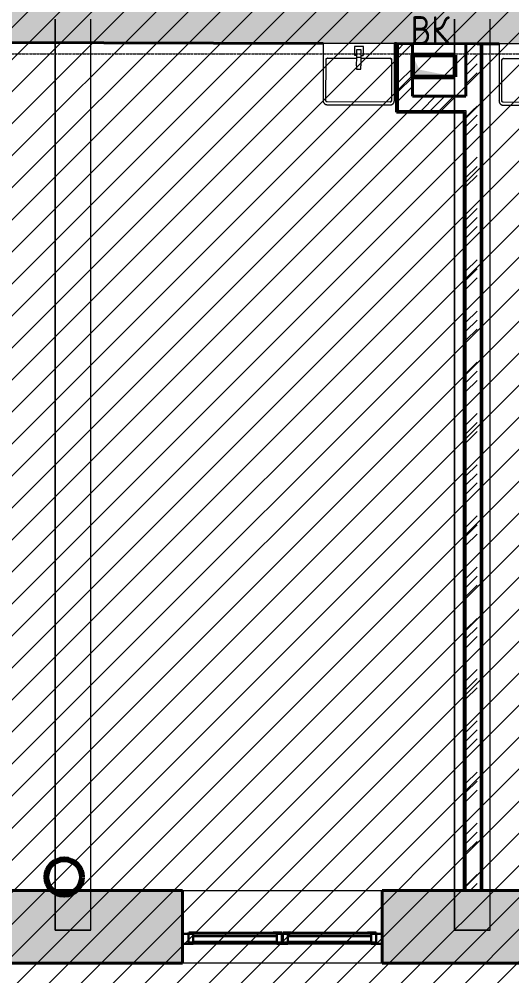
# Model space of a CAD drawing. Header units: millimetres. Extents: x -11886 to 379896, y -8130 to 47743.
# Drawn here: x 129988 to 133442, y 2291 to 8999 of the extents above; entities that cross this region are included whole.
import ezdxf

# ---------------------------------------------------------------- set-up
doc = ezdxf.new("R2010")
doc.units = ezdxf.units.MM
for name, pattern in [('ADSK_Линия сетки', [25, 20, -2.5, 0, -2.5]), ('ADSK_Сверху', [4.5, 3, -1.5]), ('ADSK_Снесено', [4.5, 3, -1.5])]:
    doc.linetypes.add(name, pattern=pattern)
for name, color, linetype, lineweight, true_color in [('_ Окна', 5, 'Continuous', 30, 0x0000ff), ('Витраж', 5, 'Continuous', 18, 0x0000ff), ('Линии', 7, 'Continuous', 9, 0x00a600), ('Окна', 5, 'Continuous', 18, 0x0000ff), ('Панели витража', 5, 'Continuous', 18, 0x0000ff), ('планы со стояками отопление_dwg', 7, 'Continuous', 9, 0x767676), ('Сантехника', 5, 'Continuous', 18, 0x0000ff), ('Стены внутренние', 5, 'Continuous', 18, 0x0000ff), ('Стены наружные', 1, 'ADSK_Снесено', 18, 0xff0000), ('Стены штриховка', 5, 'Continuous', 18, 0x0000ff)]:
    doc.layers.add(name, color=color, linetype=linetype, lineweight=lineweight, true_color=true_color)
for name, color, linetype, lineweight in [('Аннотация', 7, 'Continuous', 9), ('Каркас', 7, 'Continuous', 18), ('Оси', 7, 'Continuous', 9), ('стояки', 7, 'Continuous', 9), ('Узлы', 7, 'Continuous', 18)]:
    doc.layers.add(name, color=color, linetype=linetype, lineweight=lineweight)
doc.styles.add('GOST Common_2', font='GOST_Common.ttf', dxfattribs={"width": 0.9, "height": 250})
pattern_1 = [(45, (108139.4, 150), (-179.6051, 179.6051), []), (45, (108202.9, 150), (0, 359.2102), []), (45, (108075.9, 150), (0, 359.2102), [])]

# ---------------------------------------------------------------- blocks, each defined once
blk = doc.blocks.new('Витраж-тент со смещением вовне - 60мм 34 сдвиг-1466959-02 План 2-го этажа маркировочный')
at = {"layer": '_ Окна', "color": 161, "linetype": 'ADSK_Сверху', "true_color": 0xaaaaff}
for p, q in [((-327, 25), (-327, -45)), ((-327, 25), (-293, 25)), ((-327, -45), (-327, 25)), ((327, 25), (293, 25)), ((327, -45), (327, 25)), ((327, -45), (327, 25)), ((-267, -45), (-327, -45)), ((-267, -35), (-267, -45)), ((267, -35), (267, -45)), ((267, -45), (327, -45))]:
    blk.add_line(p, q, dxfattribs=at)
at = {"layer": 'Окна', "color": 161, "linetype": 'ADSK_Сверху', "true_color": 0xaaaaff}
blk.add_line((-267, -45), (267, -45), dxfattribs=at)
blk = doc.blocks.new('Прямоугольный импост - 70х20_56мм-1428677-02 План 2-го этажа маркировочный')
at = {"layer": 'Витраж', "color": 161, "linetype": 'ADSK_Сверху', "true_color": 0xaaaaff}
for p, q in [((22993.5, 2434.5), (22993.5, 2364.5)), ((23069.5, 2434.5), (22993.5, 2434.5)), ((23693.5, 2434.5), (23655.5, 2434.5)), ((23069.5, 2364.5), (22993.5, 2364.5)), ((23693.5, 2364.5), (23655.5, 2364.5))]:
    blk.add_line(p, q, dxfattribs=at)
blk = doc.blocks.new('Прямоугольный импост - 70х20_56мм-1424845-02 План 2-го этажа маркировочный')
at = {"layer": 'Витраж', "color": 161, "linetype": 'ADSK_Сверху', "true_color": 0xaaaaff}
for p, q in [((-76, 35), (0, 35)), ((0, 35), (0, -35)), ((0, -35), (-76, -35))]:
    blk.add_line(p, q, dxfattribs=at)
blk = doc.blocks.new('Прямоугольный импост - 70х20_56мм-1424846-02 План 2-го этажа маркировочный')
at = {"layer": 'Витраж', "color": 161, "linetype": 'ADSK_Сверху', "true_color": 0xaaaaff}
for p, q in [((0, 35), (-76, 35)), ((0, -35), (0, 35)), ((-76, -35), (0, -35))]:
    blk.add_line(p, q, dxfattribs=at)
blk = doc.blocks.new('Витраж-тент со смещением вовне - 60мм 34 сдвиг-1466960-02 План 2-го этажа маркировочный')
at = {"layer": '_ Окна', "color": 161, "linetype": 'ADSK_Сверху', "true_color": 0xaaaaff}
for p, q in [((-327, 25), (-327, -45)), ((-327, 25), (-293, 25)), ((-327, -45), (-327, 25)), ((327, 25), (293, 25)), ((327, -45), (327, 25)), ((327, -45), (327, 25)), ((-267, -45), (-327, -45)), ((-267, -35), (-267, -45)), ((267, -35), (267, -45)), ((267, -45), (327, -45))]:
    blk.add_line(p, q, dxfattribs=at)
at = {"layer": 'Окна', "color": 161, "linetype": 'ADSK_Сверху', "true_color": 0xaaaaff}
blk.add_line((-267, -45), (267, -45), dxfattribs=at)
blk = doc.blocks.new('Прямоугольный импост - 70х20_56мм-1272637-02 План 2-го этажа маркировочный')
at = {"layer": 'Витраж', "color": 161, "linetype": 'ADSK_Сверху', "true_color": 0xaaaaff}
for p, q in [((23731.5, 2434.5), (23693.5, 2434.5)), ((24393.5, 2434.5), (24317.5, 2434.5)), ((24393.5, 2364.5), (24393.5, 2434.5)), ((23731.5, 2364.5), (23693.5, 2364.5)), ((24393.5, 2364.5), (24317.5, 2364.5))]:
    blk.add_line(p, q, dxfattribs=at)
blk = doc.blocks.new('Прямоугольный импост - 70х76мм-1428119-02 План 2-го этажа маркировочный')
at = {"layer": 'Витраж', "color": 161, "linetype": 'ADSK_Сверху', "true_color": 0xaaaaff}
for p, q in [((-38, 35), (38, 35)), ((38, -35), (-38, -35))]:
    blk.add_line(p, q, dxfattribs=at)
blk = doc.blocks.new('Прямоугольный импост - 70х60мм-1272639-02 План 2-го этажа маркировочный')
at = {"layer": 'Витраж', "color": 161, "linetype": 'ADSK_Сверху', "true_color": 0xaaaaff}
for p, q in [((23069.5, 2434.5), (23069.5, 2364.5)), ((23655.5, 2434.5), (23069.5, 2434.5)), ((23655.5, 2364.5), (23655.5, 2434.5)), ((23655.5, 2364.5), (23069.5, 2364.5))]:
    blk.add_line(p, q, dxfattribs=at)
blk = doc.blocks.new('Системная панель - _AR_Стекло_40мм_привязка по центру-1272654-02 План 2-го этажа маркировочный')
at = {"layer": 'Панели витража', "lineweight": 30}
for p, q in [((293, 20), (-293, 20)), ((-293, 20), (-293, -20)), ((293, -20), (293, 20)), ((-293, -20), (293, -20))]:
    blk.add_line(p, q, dxfattribs=at)
blk = doc.blocks.new('Прямоугольный импост - 70х40_56мм-1272636-02 План 2-го этажа маркировочный')
at = {"layer": 'Витраж'}
for p, q in [((23731.5, 2434.5), (24317.5, 2434.5)), ((23731.5, 2364.5), (24317.5, 2364.5))]:
    blk.add_line(p, q, dxfattribs=at)
blk = doc.blocks.new('Прямоугольный импост - 70х20_56мм-1256353-02 План 2-го этажа маркировочный')
at = {"layer": 'Витраж', "lineweight": 30}
for p, q in [((-76, 35), (0, 35)), ((-76, -35), (-76, 35)), ((0, 35), (0, -35)), ((0, -35), (-76, -35))]:
    blk.add_line(p, q, dxfattribs=at)
blk = doc.blocks.new('Прямоугольный импост - 70х20_56мм-1256355-02 План 2-го этажа маркировочный')
at = {"layer": 'Витраж', "lineweight": 30}
for p, q in [((0, 35), (-76, 35)), ((-76, 35), (-76, -35)), ((0, -35), (0, 35)), ((-76, -35), (0, -35))]:
    blk.add_line(p, q, dxfattribs=at)
blk = doc.blocks.new('Прямоугольный импост - 70х40_56мм-1428678-02 План 2-го этажа маркировочный')
at = {"layer": 'Витраж'}
for p, q in [((23069.5, 2434.5), (23655.5, 2434.5)), ((23069.5, 2364.5), (23655.5, 2364.5))]:
    blk.add_line(p, q, dxfattribs=at)
blk = doc.blocks.new('Прямоугольный импост - 70х76мм-1272652-02 План 2-го этажа маркировочный')
at = {"layer": 'Витраж', "lineweight": 30}
for p, q in [((-38, 35), (38, 35)), ((-38, -35), (-38, 35)), ((38, 35), (38, -35)), ((38, -35), (-38, -35))]:
    blk.add_line(p, q, dxfattribs=at)
blk = doc.blocks.new('Parametric_Porcelain_bathroom_sink_20774 - 500х430мм-V218-02 План 2-го этажа маркировочный')
at = {"layer": 'Сантехника'}
for p, q in [((-125, 540), (-125, 140)), ((-105, 253.2), (-105, 540)), ((345, 570), (-95, 570)), ((-95, 550), (345, 550)), ((355, 540), (355, 253.2)), ((375, 140), (375, 540)), ((140, 319.1), (110, 319.1)), ((110, 319.1), (110, 296.1)), ((140, 319.1), (110, 319.1)), ((110, 236.5), (110, 296.1)), ((140, 296.1), (140, 319.1)), ((140, 296.1), (140, 236.5)), ((110, 243.2), (-95, 243.2)), ((93.2, 221.2), (93.2, 161.6)), ((110, 223.1), (95.1, 223.1)), ((110, 201.5), (110, 236.5)), ((140, 236.5), (110, 236.5)), ((110, 181.5), (110, 201.5)), ((345, 243.2), (140, 243.2)), ((140, 236.5), (140, 201.5)), ((154.6, 223.1), (140, 223.1)), ((140, 201.5), (140, 181.5)), ((156.5, 161.6), (156.5, 221.2)), ((-125, 140), (-120, 140)), ((-120, 140), (-115, 140)), ((-115, 140), (365, 140)), ((94.7, 160.1), (155, 160.1)), ((140, 181.5), (110, 181.5)), ((365, 140), (370, 140)), ((370, 140), (375, 140))]:
    blk.add_line(p, q, dxfattribs=at)
at = {"layer": 'Сантехника', "flags": 128}
for points in [[(-95, 570), (-96.2, 570), (-97.4, 569.9), (-98.6, 569.8), (-99.8, 569.6), (-101, 569.4), (-102.1, 569.1), (-103.3, 568.8), (-104.4, 568.5), (-105.6, 568.1), (-106.7, 567.6), (-107.8, 567.1), (-108.9, 566.6), (-109.9, 566), (-110.9, 565.4), (-111.9, 564.8), (-112.9, 564.1), (-113.9, 563.3), (-114.8, 562.6), (-115.7, 561.7), (-116.5, 560.9), (-117.3, 560), (-118.1, 559.1), (-118.9, 558.2), (-119.6, 557.2), (-120.2, 556.2), (-120.9, 555.2), (-121.5, 554.1), (-122, 553.1), (-122.5, 552), (-123, 550.9), (-123.4, 549.7), (-123.7, 548.6), (-124.1, 547.4), (-124.3, 546.3), (-124.6, 545.1), (-124.7, 543.9), (-124.9, 542.7), (-125, 541.5), (-125, 540.3), (-125, 540)], [(-105, 540), (-105, 540.4), (-105, 540.8), (-104.9, 541.2), (-104.9, 541.6), (-104.8, 542), (-104.7, 542.4), (-104.6, 542.8), (-104.5, 543.1), (-104.4, 543.5), (-104.2, 543.9), (-104, 544.3), (-103.9, 544.6), (-103.7, 545), (-103.5, 545.3), (-103.3, 545.6), (-103, 546), (-102.8, 546.3), (-102.5, 546.6), (-102.2, 546.9), (-102, 547.2), (-101.7, 547.4), (-101.4, 547.7), (-101.1, 548), (-100.7, 548.2), (-100.4, 548.4), (-100.1, 548.6), (-99.7, 548.8), (-99.4, 549), (-99, 549.2), (-98.6, 549.3), (-98.2, 549.5), (-97.9, 549.6), (-97.5, 549.7), (-97.1, 549.8), (-96.7, 549.9), (-96.3, 549.9), (-95.9, 550), (-95.5, 550), (-95.1, 550), (-95, 550)], [(-104.9, 541.3), (-105, 540.9), (-105, 540.5), (-105, 540.1), (-105, 540)], [(-101, 548), (-101.3, 547.8), (-101.6, 547.5), (-101.9, 547.2), (-102.2, 547), (-102.4, 546.7)], [(-95, 550), (-95.4, 550), (-95.8, 550), (-96.2, 549.9), (-96.6, 549.9)], [(375, 540), (375, 541.2), (374.9, 542.4), (374.8, 543.6), (374.6, 544.8), (374.4, 546), (374.1, 547.1), (373.8, 548.3), (373.5, 549.4), (373.1, 550.6), (372.6, 551.7), (372.1, 552.8), (371.6, 553.9), (371, 554.9), (370.4, 555.9), (369.8, 556.9), (369.1, 557.9), (368.3, 558.9), (367.6, 559.8), (366.7, 560.7), (365.9, 561.5), (365, 562.3), (364.1, 563.1), (363.2, 563.9), (362.2, 564.6), (361.2, 565.2), (360.2, 565.9), (359.1, 566.5), (358.1, 567), (357, 567.5), (355.9, 568), (354.7, 568.4), (353.6, 568.7), (352.4, 569.1), (351.3, 569.3), (350.1, 569.6), (348.9, 569.7), (347.7, 569.9), (346.5, 570), (345.3, 570), (345, 570)], [(346.3, 549.9), (345.9, 550), (345.5, 550), (345.1, 550), (345, 550)], [(345, 550), (345.4, 550), (345.8, 550), (346.2, 549.9), (346.6, 549.9), (347, 549.8), (347.4, 549.7), (347.8, 549.6), (348.1, 549.5), (348.5, 549.4), (348.9, 549.2), (349.3, 549), (349.6, 548.9), (350, 548.7), (350.3, 548.5), (350.6, 548.3), (351, 548), (351.3, 547.8), (351.6, 547.5), (351.9, 547.2), (352.2, 547), (352.4, 546.7), (352.7, 546.4), (353, 546.1), (353.2, 545.7), (353.4, 545.4), (353.6, 545.1), (353.8, 544.7), (354, 544.4), (354.2, 544), (354.3, 543.6), (354.5, 543.2), (354.6, 542.9), (354.7, 542.5), (354.8, 542.1), (354.9, 541.7), (354.9, 541.3), (355, 540.9), (355, 540.5), (355, 540.1), (355, 540)], [(353, 546), (352.8, 546.3), (352.5, 546.6), (352.2, 546.9), (352, 547.2), (351.7, 547.4)], [(355, 540), (355, 540.4), (355, 540.8), (354.9, 541.2), (354.9, 541.6)], [(-105, 253.2), (-105, 252.8), (-105, 252.4), (-104.9, 252), (-104.9, 251.6)], [(-95, 243.2), (-95.4, 243.2), (-95.8, 243.2), (-96.2, 243.2), (-96.6, 243.3), (-97, 243.4), (-97.4, 243.5), (-97.8, 243.6), (-98.1, 243.7), (-98.5, 243.8), (-98.9, 244), (-99.3, 244.1), (-99.6, 244.3), (-100, 244.5), (-100.3, 244.7), (-100.6, 244.9), (-101, 245.2), (-101.3, 245.4), (-101.6, 245.7), (-101.9, 245.9), (-102.2, 246.2), (-102.4, 246.5), (-102.7, 246.8), (-103, 247.1), (-103.2, 247.4), (-103.4, 247.8), (-103.6, 248.1), (-103.8, 248.5), (-104, 248.8), (-104.2, 249.2), (-104.3, 249.5), (-104.5, 249.9), (-104.6, 250.3), (-104.7, 250.7), (-104.8, 251.1), (-104.9, 251.5), (-104.9, 251.9), (-105, 252.3), (-105, 252.7), (-105, 253.1), (-105, 253.2)], [(-103, 247.2), (-102.8, 246.9), (-102.5, 246.6), (-102.2, 246.3), (-102, 246), (-101.7, 245.7)], [(-96.3, 243.3), (-95.9, 243.2), (-95.5, 243.2), (-95.1, 243.2), (-95, 243.2)], [(355, 253.2), (355, 252.8), (355, 252.4), (354.9, 252), (354.9, 251.6), (354.8, 251.2), (354.7, 250.8), (354.6, 250.4), (354.5, 250), (354.4, 249.6), (354.2, 249.3), (354, 248.9), (353.9, 248.6), (353.7, 248.2), (353.5, 247.9), (353.3, 247.5), (353, 247.2), (352.8, 246.9), (352.5, 246.6), (352.2, 246.3), (352, 246), (351.7, 245.7), (351.4, 245.5), (351.1, 245.2), (350.7, 245), (350.4, 244.8), (350.1, 244.5), (349.7, 244.4), (349.4, 244.2), (349, 244), (348.6, 243.9), (348.2, 243.7), (347.9, 243.6), (347.5, 243.5), (347.1, 243.4), (346.7, 243.3), (346.3, 243.3), (345.9, 243.2), (345.5, 243.2), (345.1, 243.2), (345, 243.2)], [(345, 243.2), (345.4, 243.2), (345.8, 243.2), (346.2, 243.2), (346.6, 243.3)], [(351, 245.2), (351.3, 245.4), (351.6, 245.7), (351.9, 245.9), (352.2, 246.2), (352.4, 246.5)], [(354.9, 251.9), (355, 252.3), (355, 252.7), (355, 253.1), (355, 253.2)]]:
    blk.add_lwpolyline(points, dxfattribs=at)
at = {"layer": 'Сантехника'}
for centre, radius, start, end in [((95.1, 221.2), 1.87, 90, 180), ((95.1, 221.2), 1.87, 120, 150), ((95.1, 221.2), 1.87, 120, 150), ((95.1, 221.2), 1.87, 120, 150), ((154.6, 221.2), 1.87, 0, 90), ((154.6, 221.2), 1.87, 30, 60), ((154.6, 221.2), 1.87, 30, 60), ((154.6, 221.2), 1.87, 30, 60), ((94.7, 161.6), 1.49, 180, 270), ((155, 161.6), 1.49, 270, 360)]:
    blk.add_arc(centre, radius, start, end, dxfattribs=at)
blk = doc.blocks.new('Parametric_Porcelain_bathroom_sink_20774 - 500х430мм-V219-02 План 2-го этажа маркировочный')
at = {"layer": 'Сантехника'}
for p, q in [((-125, 540), (-125, 140)), ((-105, 253.2), (-105, 540)), ((345, 570), (-95, 570)), ((-95, 550), (345, 550)), ((355, 540), (355, 253.2)), ((375, 140), (375, 540)), ((140, 319.1), (110, 319.1)), ((110, 319.1), (110, 296.1)), ((140, 319.1), (110, 319.1)), ((110, 236.5), (110, 296.1)), ((140, 296.1), (140, 319.1)), ((140, 296.1), (140, 236.5)), ((110, 243.2), (-95, 243.2)), ((93.2, 221.2), (93.2, 161.6)), ((110, 223.1), (95.1, 223.1)), ((110, 201.5), (110, 236.5)), ((140, 236.5), (110, 236.5)), ((110, 181.5), (110, 201.5)), ((345, 243.2), (140, 243.2)), ((140, 236.5), (140, 201.5)), ((154.6, 223.1), (140, 223.1)), ((140, 201.5), (140, 181.5)), ((156.5, 161.6), (156.5, 221.2)), ((-125, 140), (-120, 140)), ((-120, 140), (-115, 140)), ((-115, 140), (365, 140)), ((94.7, 160.1), (155, 160.1)), ((140, 181.5), (110, 181.5)), ((365, 140), (370, 140)), ((370, 140), (375, 140))]:
    blk.add_line(p, q, dxfattribs=at)
at = {"layer": 'Сантехника', "flags": 128}
for points in [[(-95, 570), (-96.2, 570), (-97.4, 569.9), (-98.6, 569.8), (-99.8, 569.6), (-101, 569.4), (-102.1, 569.1), (-103.3, 568.8), (-104.4, 568.5), (-105.6, 568.1), (-106.7, 567.6), (-107.8, 567.1), (-108.9, 566.6), (-109.9, 566), (-110.9, 565.4), (-111.9, 564.8), (-112.9, 564.1), (-113.9, 563.3), (-114.8, 562.6), (-115.7, 561.7), (-116.5, 560.9), (-117.3, 560), (-118.1, 559.1), (-118.9, 558.2), (-119.6, 557.2), (-120.2, 556.2), (-120.9, 555.2), (-121.5, 554.1), (-122, 553.1), (-122.5, 552), (-123, 550.9), (-123.4, 549.7), (-123.7, 548.6), (-124.1, 547.4), (-124.3, 546.3), (-124.6, 545.1), (-124.7, 543.9), (-124.9, 542.7), (-125, 541.5), (-125, 540.3), (-125, 540)], [(-105, 540), (-105, 540.4), (-105, 540.8), (-104.9, 541.2), (-104.9, 541.6), (-104.8, 542), (-104.7, 542.4), (-104.6, 542.8), (-104.5, 543.1), (-104.4, 543.5), (-104.2, 543.9), (-104, 544.3), (-103.9, 544.6), (-103.7, 545), (-103.5, 545.3), (-103.3, 545.6), (-103, 546), (-102.8, 546.3), (-102.5, 546.6), (-102.2, 546.9), (-102, 547.2), (-101.7, 547.4), (-101.4, 547.7), (-101.1, 548), (-100.7, 548.2), (-100.4, 548.4), (-100.1, 548.6), (-99.7, 548.8), (-99.4, 549), (-99, 549.2), (-98.6, 549.3), (-98.2, 549.5), (-97.9, 549.6), (-97.5, 549.7), (-97.1, 549.8), (-96.7, 549.9), (-96.3, 549.9), (-95.9, 550), (-95.5, 550), (-95.1, 550), (-95, 550)], [(-104.9, 541.3), (-105, 540.9), (-105, 540.5), (-105, 540.1), (-105, 540)], [(-101, 548), (-101.3, 547.8), (-101.6, 547.5), (-101.9, 547.2), (-102.2, 547), (-102.4, 546.7)], [(-95, 550), (-95.4, 550), (-95.8, 550), (-96.2, 549.9), (-96.6, 549.9)], [(375, 540), (375, 541.2), (374.9, 542.4), (374.8, 543.6), (374.6, 544.8), (374.4, 546), (374.1, 547.1), (373.8, 548.3), (373.5, 549.4), (373.1, 550.6), (372.6, 551.7), (372.1, 552.8), (371.6, 553.9), (371, 554.9), (370.4, 555.9), (369.8, 556.9), (369.1, 557.9), (368.3, 558.9), (367.6, 559.8), (366.7, 560.7), (365.9, 561.5), (365, 562.3), (364.1, 563.1), (363.2, 563.9), (362.2, 564.6), (361.2, 565.2), (360.2, 565.9), (359.1, 566.5), (358.1, 567), (357, 567.5), (355.9, 568), (354.7, 568.4), (353.6, 568.7), (352.4, 569.1), (351.3, 569.3), (350.1, 569.6), (348.9, 569.7), (347.7, 569.9), (346.5, 570), (345.3, 570), (345, 570)], [(346.3, 549.9), (345.9, 550), (345.5, 550), (345.1, 550), (345, 550)], [(345, 550), (345.4, 550), (345.8, 550), (346.2, 549.9), (346.6, 549.9), (347, 549.8), (347.4, 549.7), (347.8, 549.6), (348.1, 549.5), (348.5, 549.4), (348.9, 549.2), (349.3, 549), (349.6, 548.9), (350, 548.7), (350.3, 548.5), (350.6, 548.3), (351, 548), (351.3, 547.8), (351.6, 547.5), (351.9, 547.2), (352.2, 547), (352.4, 546.7), (352.7, 546.4), (353, 546.1), (353.2, 545.7), (353.4, 545.4), (353.6, 545.1), (353.8, 544.7), (354, 544.4), (354.2, 544), (354.3, 543.6), (354.5, 543.2), (354.6, 542.9), (354.7, 542.5), (354.8, 542.1), (354.9, 541.7), (354.9, 541.3), (355, 540.9), (355, 540.5), (355, 540.1), (355, 540)], [(353, 546), (352.8, 546.3), (352.5, 546.6), (352.2, 546.9), (352, 547.2), (351.7, 547.4)], [(355, 540), (355, 540.4), (355, 540.8), (354.9, 541.2), (354.9, 541.6)], [(-105, 253.2), (-105, 252.8), (-105, 252.4), (-104.9, 252), (-104.9, 251.6)], [(-95, 243.2), (-95.4, 243.2), (-95.8, 243.2), (-96.2, 243.2), (-96.6, 243.3), (-97, 243.4), (-97.4, 243.5), (-97.8, 243.6), (-98.1, 243.7), (-98.5, 243.8), (-98.9, 244), (-99.3, 244.1), (-99.6, 244.3), (-100, 244.5), (-100.3, 244.7), (-100.6, 244.9), (-101, 245.2), (-101.3, 245.4), (-101.6, 245.7), (-101.9, 245.9), (-102.2, 246.2), (-102.4, 246.5), (-102.7, 246.8), (-103, 247.1), (-103.2, 247.4), (-103.4, 247.8), (-103.6, 248.1), (-103.8, 248.5), (-104, 248.8), (-104.2, 249.2), (-104.3, 249.5), (-104.5, 249.9), (-104.6, 250.3), (-104.7, 250.7), (-104.8, 251.1), (-104.9, 251.5), (-104.9, 251.9), (-105, 252.3), (-105, 252.7), (-105, 253.1), (-105, 253.2)], [(-103, 247.2), (-102.8, 246.9), (-102.5, 246.6), (-102.2, 246.3), (-102, 246), (-101.7, 245.7)], [(-96.3, 243.3), (-95.9, 243.2), (-95.5, 243.2), (-95.1, 243.2), (-95, 243.2)], [(355, 253.2), (355, 252.8), (355, 252.4), (354.9, 252), (354.9, 251.6), (354.8, 251.2), (354.7, 250.8), (354.6, 250.4), (354.5, 250), (354.4, 249.6), (354.2, 249.3), (354, 248.9), (353.9, 248.6), (353.7, 248.2), (353.5, 247.9), (353.3, 247.5), (353, 247.2), (352.8, 246.9), (352.5, 246.6), (352.2, 246.3), (352, 246), (351.7, 245.7), (351.4, 245.5), (351.1, 245.2), (350.7, 245), (350.4, 244.8), (350.1, 244.5), (349.7, 244.4), (349.4, 244.2), (349, 244), (348.6, 243.9), (348.2, 243.7), (347.9, 243.6), (347.5, 243.5), (347.1, 243.4), (346.7, 243.3), (346.3, 243.3), (345.9, 243.2), (345.5, 243.2), (345.1, 243.2), (345, 243.2)], [(345, 243.2), (345.4, 243.2), (345.8, 243.2), (346.2, 243.2), (346.6, 243.3)], [(351, 245.2), (351.3, 245.4), (351.6, 245.7), (351.9, 245.9), (352.2, 246.2), (352.4, 246.5)], [(354.9, 251.9), (355, 252.3), (355, 252.7), (355, 253.1), (355, 253.2)]]:
    blk.add_lwpolyline(points, dxfattribs=at)
at = {"layer": 'Сантехника'}
for centre, radius, start, end in [((95.1, 221.2), 1.87, 90, 180), ((95.1, 221.2), 1.87, 120, 150), ((95.1, 221.2), 1.87, 120, 150), ((95.1, 221.2), 1.87, 120, 150), ((154.6, 221.2), 1.87, 0, 90), ((154.6, 221.2), 1.87, 30, 60), ((154.6, 221.2), 1.87, 30, 60), ((154.6, 221.2), 1.87, 30, 60), ((94.7, 161.6), 1.49, 180, 270), ((155, 161.6), 1.49, 270, 360)]:
    blk.add_arc(centre, radius, start, end, dxfattribs=at)
blk = doc.blocks.new('планы со стояками отопление_dwg-1484427-02 План 2-го этажа маркировочный')
at = {"layer": 'стояки', "color": 246, "lineweight": 80, "true_color": 0x7f001f}
blk.add_circle((195420.2, 241390.1), 124.3, dxfattribs=at)

msp = doc.modelspace()

# ---------------------------------------------------------------- hatches: boundary and pattern name
at = {"lineweight": 13, "true_color": 0x636466, "transparency": 33554559}
h = msp.add_hatch(dxfattribs=at)
h.set_pattern_fill('ANSI31', color=251, scale=50)
h.set_pattern_definition([(45, (108139.4, 85026.59), (-112.2532, 112.2532), [])])
h.paths.add_polyline_path([(158072.8, 8682.3), (164353.35, 8682.3), (164172.02, 43909.21), (154172.61, 43909.21), (154172.61, 21084.06), (154859.25, 21054.57), (154861.07, 11328.12), (108910.53, 11328.12), (108910.53, 8679.25), (108429.9, 8679.25), (108429.9, 456.79), (116412.4, 422.02), (116412.4, 2336.48), (127112.04, 2336.48), (127112.04, -2582.57), (139475.8, -2582.57), (139475.8, 2335.74), (150176.33, 2256.79), (150176.33, 300.23), (158072.8, 300.23)])
at = {"layer": 'Стены внутренние', "true_color": 0xc0c0c0}
h = msp.add_hatch(color=9, dxfattribs=at)
h.paths.add_polyline_path([(150643.87, 8780.41), (150640, 9160.42), (144072.23, 9177.78), (144072.23, 8797.78), (150641.87, 8780.41)])
h.paths.add_polyline_path([(142571.23, 8801.75), (142572.05, 9181.75), (135507.92, 9200.42), (135507.92, 8820.42), (142541.7, 8801.83)])
h.paths.add_polyline_path([(134006.92, 8824.39), (134007.74, 9204.38), (126996.32, 9222.92), (126996.32, 8842.92), (133964.74, 8824.5)])
h.paths.add_polyline_path([(125495.32, 8846.88), (125496.14, 9226.88), (123737.94, 9231.53), (123736.93, 8851.53), (125345.24, 8847.28)])
h.paths.add_polyline_path([(122236.94, 8855.5), (122237.76, 9235.5), (118638.72, 9245.01), (118638.72, 8865.01), (122211.13, 8855.57)])
h.paths.add_polyline_path([(117111.78, 8869.04), (117111.78, 9249.05), (116272.42, 9251.26), (116273.17, 8871.26), (117048.57, 8869.21)])
at = {"layer": 'Стены внутренние', "lineweight": 9}
h = msp.add_hatch(dxfattribs=at)
h.set_pattern_fill('FP_1', color=256, style=0, pattern_type=2)
h.set_pattern_definition(pattern_1)
h.paths.add_polyline_path([(132694.08, 8358.43), (132744.74, 8358.43), (132744.74, 8827.72), (132644.74, 8827.99), (132644.74, 8358.43)])
h = msp.add_hatch(dxfattribs=at)
h.set_pattern_fill('FP_1', color=256, style=0, pattern_type=2)
h.set_pattern_definition(pattern_1)
h.paths.add_polyline_path([(133119.95, 8458.43), (133198.37, 8458.43), (133198.37, 8826.36), (133119.74, 8826.73), (133119.74, 8458.43)])
h = msp.add_hatch(dxfattribs=at)
h.set_pattern_fill('FP_1', color=256, style=0, pattern_type=2)
h.set_pattern_definition(pattern_1)
h.paths.add_polyline_path([(132744.74, 8358.43), (133198.37, 8358.43), (133198.37, 8458.43), (132744.74, 8458.43)])
h = msp.add_hatch(dxfattribs=at)
h.set_pattern_fill('FP_1', color=256, style=0, pattern_type=2)
h.set_pattern_definition(pattern_1)
h.paths.add_polyline_path([(133198.37, 2889.5), (133198.37, 8358.43), (133119.74, 8358.43), (133119.74, 2889.5)])
at = {"layer": 'Стены наружные', "linetype": 'Continuous', "true_color": 0xc0c0c0}
h = msp.add_hatch(color=9, dxfattribs=at)
h.paths.add_polyline_path([(150165.66, 2379.5), (150686.33, 2379.5), (150686.33, 2889.5), (149625.02, 2889.5), (149625.02, 2379.5)])
h.paths.add_polyline_path([(147805.02, 2379.5), (147805.02, 2889.5), (146815.58, 2889.5), (146815.58, 2379.5), (147624.34, 2379.5)])
h.paths.add_polyline_path([(144016.98, 2379.5), (144995.58, 2379.5), (144995.58, 2889.5), (144016.98, 2889.5), (144016.98, 2714.83)])
h.paths.add_polyline_path([(141209.01, 2379.5), (142196.98, 2379.5), (142196.98, 2889.5), (141209.01, 2889.5), (141209.01, 2714.83)])
h.paths.add_polyline_path([(138659.84, 2379.5), (139389.01, 2379.5), (139389.01, 2889.5), (138360.26, 2889.5), (138360.26, 2379.5)])
h.paths.add_polyline_path([(135333.35, 2379.5), (136540.26, 2379.5), (136540.26, 2889.5), (135333.35, 2889.5), (135333.35, 2714.83)])
h.paths.add_polyline_path([(132532.86, 2379.5), (133933.35, 2379.5), (133933.35, 2889.5), (132532.86, 2889.5), (132532.86, 2714.83)])
h.paths.add_polyline_path([(131132.86, 2379.5), (131132.86, 2889.5), (129903.4, 2889.5), (129903.4, 2379.5), (130908.57, 2379.5)])
h.paths.add_polyline_path([(127919.58, 2379.5), (128083.4, 2379.5), (128083.4, 2889.5), (127094.76, 2889.5), (127094.76, 2379.5), (127293.77, 2379.5)])
h.paths.add_polyline_path([(125274.76, 2379.5), (125274.76, 2889.5), (124257.12, 2889.5), (124257.12, 2379.5), (124752.45, 2379.5)])
h.paths.add_polyline_path([(116412.4, 2379.5), (116813.14, 2379.5), (116813.14, 2889.5), (116412.4, 2889.5), (116412.4, 2749.37)])
h.paths.add_polyline_path([(122004.71, 2379.5), (122437.12, 2379.5), (122437.12, 2889.5), (121410.9, 2889.5), (121410.9, 2379.5)])
h.paths.add_polyline_path([(119590.9, 2379.5), (119590.9, 2889.5), (118633.14, 2889.5), (118633.14, 2379.5)])
at = {"layer": 'Узлы', "true_color": 0x808080}
msp.add_hatch(color=8, dxfattribs=at).paths.add_polyline_path([(133044.74, 8595.62), (132794.24, 8645.11), (132744.74, 8745.62), (132744.74, 8595.62), (133011.74, 8595.62)])

# ---------------------------------------------------------------- linework, layer by layer
at = {"layer": 'Каркас', "color": 253, "linetype": 'ADSK_Сверху', "true_color": 0xb2b2b2}
for p, q in [((130240.34, 8999.43), (130240.34, 2610.02)), ((130490.34, 2610.02), (130490.34, 8999.43)), ((133040.34, 8999.43), (133040.34, 2610.02)), ((133290.34, 2610.02), (133290.34, 8999.43)), ((130490.34, 2610.02), (130240.34, 2610.02)), ((133290.34, 2610.02), (133040.34, 2610.02))]:
    msp.add_line(p, q, dxfattribs=at)
at = {"layer": 'Каркас', "color": 253, "linetype": 'ADSK_Сверху', "true_color": 0xaaaaaa}
for p, q in [((130240.34, 2610.02), (130240.34, 8999.43)), ((130490.34, 2610.02), (130490.34, 8999.43)), ((133040.34, 2610.02), (133040.34, 8999.43)), ((133290.34, 2610.02), (133290.34, 8999.43)), ((130240.34, 2610.02), (130490.34, 2610.02)), ((133040.34, 2610.02), (133290.34, 2610.02))]:
    msp.add_line(p, q, dxfattribs=at)
at = {"layer": 'Линии', "lineweight": 60}
for p, q in [((132744.74, 8745.62), (132744.74, 8595.62)), ((133044.74, 8745.62), (132744.74, 8745.62)), ((133044.74, 8595.62), (133044.74, 8745.62)), ((132744.74, 8595.62), (133044.74, 8595.62))]:
    msp.add_line(p, q, dxfattribs=at)
at = {"layer": 'Оси', "linetype": 'ADSK_Линия сетки'}
msp.add_line((97053.17, 8756.79), (165281.12, 8756.79), dxfattribs=at)
at = {"layer": 'Стены внутренние', "color": 18, "lineweight": 40, "true_color": 0x000000}
for p, q in [((126995.32, 8842.92), (132119.92, 8829.37)), ((132619.57, 8828.05), (132632.74, 8828.02)), ((132632.74, 8828.02), (132632.74, 8346.43)), ((132634.74, 8828.01), (133229.74, 8826.44)), ((132744.74, 8458.43), (132744.74, 8827.72)), ((133119.74, 8826.73), (133119.74, 8458.43)), ((133231.74, 8826.43), (133353.54, 8826.11)), ((133231.74, 2889.5), (133231.74, 8826.43)), ((133119.74, 8458.43), (132744.74, 8458.43)), ((132632.74, 8346.43), (133107.74, 8346.43)), ((133107.74, 8346.43), (133107.74, 2889.5)), ((133109.74, 2889.5), (133229.74, 2889.5))]:
    msp.add_line(p, q, dxfattribs=at)
at = {"layer": 'Стены внутренние', "color": 18, "linetype": 'ADSK_Снесено', "lineweight": 40, "true_color": 0x000000}
for p, q in [((133318.37, 8826.36), (133198.37, 8826.36)), ((133198.37, 2889.5), (133318.37, 2889.5))]:
    msp.add_line(p, q, dxfattribs=at)
at = {"layer": 'Стены наружные', "color": 18, "linetype": 'Continuous', "lineweight": 40, "true_color": 0x000000}
for p, q in [((131132.86, 2889.5), (129903.4, 2889.5)), ((131132.86, 2379.5), (131132.86, 2889.5)), ((133107.74, 2889.5), (132532.86, 2889.5)), ((132532.86, 2889.5), (132532.86, 2379.5)), ((133933.35, 2889.5), (133231.74, 2889.5)), ((129903.4, 2379.5), (131132.86, 2379.5)), ((132532.86, 2379.5), (133933.35, 2379.5))]:
    msp.add_line(p, q, dxfattribs=at)
at = {"layer": 'Стены наружные', "color": 18, "linetype": 'Continuous', "true_color": 0x000000}
for p, q in [((131132.86, 2889.5), (132532.86, 2889.5)), ((132532.86, 2379.5), (131132.86, 2379.5))]:
    msp.add_line(p, q, dxfattribs=at)
at = {"layer": 'Стены штриховка'}
for p, q in [((132634.74, 8828.01), (132632.74, 8828.02)), ((132634.74, 8828.01), (132634.74, 8346.43)), ((132644.74, 8827.99), (132644.74, 8358.43)), ((133219.74, 8826.47), (133219.74, 2889.5)), ((133229.74, 8826.44), (133229.74, 2889.5)), ((133231.74, 8826.43), (133229.74, 8826.44)), ((132632.74, 8348.43), (133109.74, 8348.43)), ((132644.74, 8358.43), (133119.74, 8358.43)), ((132644.74, 8346.43), (132644.74, 8348.43)), ((133109.74, 8348.43), (133109.74, 2889.5)), ((133119.74, 8358.43), (133119.74, 2889.5)), ((133219.74, 8348.43), (133231.74, 8348.43)), ((133231.74, 8358.43), (133229.74, 8358.43)), ((133107.74, 2889.5), (133109.74, 2889.5)), ((133229.74, 2889.5), (133231.74, 2889.5))]:
    msp.add_line(p, q, dxfattribs=at)

# ---------------------------------------------------------------- block references
at = {"layer": '_ Окна', "color": 161, "linetype": 'ADSK_Сверху', "true_color": 0xaaaaff, "rotation": 180}
for name, p in [('Витраж-тент со смещением вовне - 60мм 34 сдвиг-1466960-02 План 2-го этажа маркировочный', (131501.86, 2549.5)), ('Витраж-тент со смещением вовне - 60мм 34 сдвиг-1466959-02 План 2-го этажа маркировочный', (132163.86, 2549.5))]:
    msp.add_blockref(name, p, dxfattribs=at)
at = {"layer": 'Витраж', "color": 161, "linetype": 'ADSK_Сверху', "true_color": 0xaaaaff}
for name, p in [('Прямоугольный импост - 70х20_56мм-1428677-02 План 2-го этажа маркировочный', (108139.4, 150)), ('Прямоугольный импост - 70х60мм-1272639-02 План 2-го этажа маркировочный', (108139.4, 150)), ('Прямоугольный импост - 70х20_56мм-1272637-02 План 2-го этажа маркировочный', (108139.4, 150)), ('Прямоугольный импост - 70х60мм-1272639-02 План 2-го этажа маркировочный', (108801.4, 150)), ('Прямоугольный импост - 70х20_56мм-1424846-02 План 2-го этажа маркировочный', (132532.86, 2549.5))]:
    msp.add_blockref(name, p, dxfattribs=at)
at = {"layer": 'Витраж', "color": 161, "linetype": 'ADSK_Сверху', "true_color": 0xaaaaff, "extrusion": (0, 0, -1)}
for name, p in [('Прямоугольный импост - 70х20_56мм-1424845-02 План 2-го этажа маркировочный', (-131132.86, 2549.5)), ('Прямоугольный импост - 70х76мм-1428119-02 План 2-го этажа маркировочный', (-131832.86, 2549.5))]:
    msp.add_blockref(name, p, dxfattribs=at)
at = {"layer": 'Витраж', "extrusion": (0, 0, -1)}
for name, p in [('Прямоугольный импост - 70х20_56мм-1256353-02 План 2-го этажа маркировочный', (-131132.86, 2549.5)), ('Прямоугольный импост - 70х76мм-1272652-02 План 2-го этажа маркировочный', (-131832.86, 2549.5))]:
    msp.add_blockref(name, p, dxfattribs=at)
at = {"layer": 'Витраж'}
for name, p in [('Прямоугольный импост - 70х40_56мм-1428678-02 План 2-го этажа маркировочный', (108139.4, 150)), ('Прямоугольный импост - 70х40_56мм-1272636-02 План 2-го этажа маркировочный', (108139.4, 150)), ('Прямоугольный импост - 70х20_56мм-1256355-02 План 2-го этажа маркировочный', (132532.86, 2549.5))]:
    msp.add_blockref(name, p, dxfattribs=at)
at = {"layer": 'Панели витража', "rotation": 180}
for p in [(131501.86, 2549.5), (132163.86, 2549.5)]:
    msp.add_blockref('Системная панель - _AR_Стекло_40мм_привязка по центру-1272654-02 План 2-го этажа маркировочный', p, dxfattribs=at)
at = {"layer": 'планы со стояками отопление_dwg', "color": 6, "true_color": 0xff00ff}
msp.add_blockref('планы со стояками отопление_dwg-1484427-02 План 2-го этажа маркировочный', (-65116.64, -238406.38), dxfattribs=at)
at = {"layer": 'Сантехника', "rotation": 179.8485505277053}
for name, p in [('Parametric_Porcelain_bathroom_sink_20774 - 500х430мм-V218-02 План 2-го этажа маркировочный', (132495.12, 8968.38)), ('Parametric_Porcelain_bathroom_sink_20774 - 500х430мм-V219-02 План 2-го этажа маркировочный', (133728.74, 8965.12))]:
    msp.add_blockref(name, p, dxfattribs=at)

# ---------------------------------------------------------------- texts
at = {"layer": 'Аннотация', "insert": (132732.11, 9020.53), "char_height": 200, "width": 360.7594, "attachment_point": 1, "style": 'GOST Common_2'}
msp.add_mtext('ВК', dxfattribs=at)

doc.saveas('drawing.dxf')
